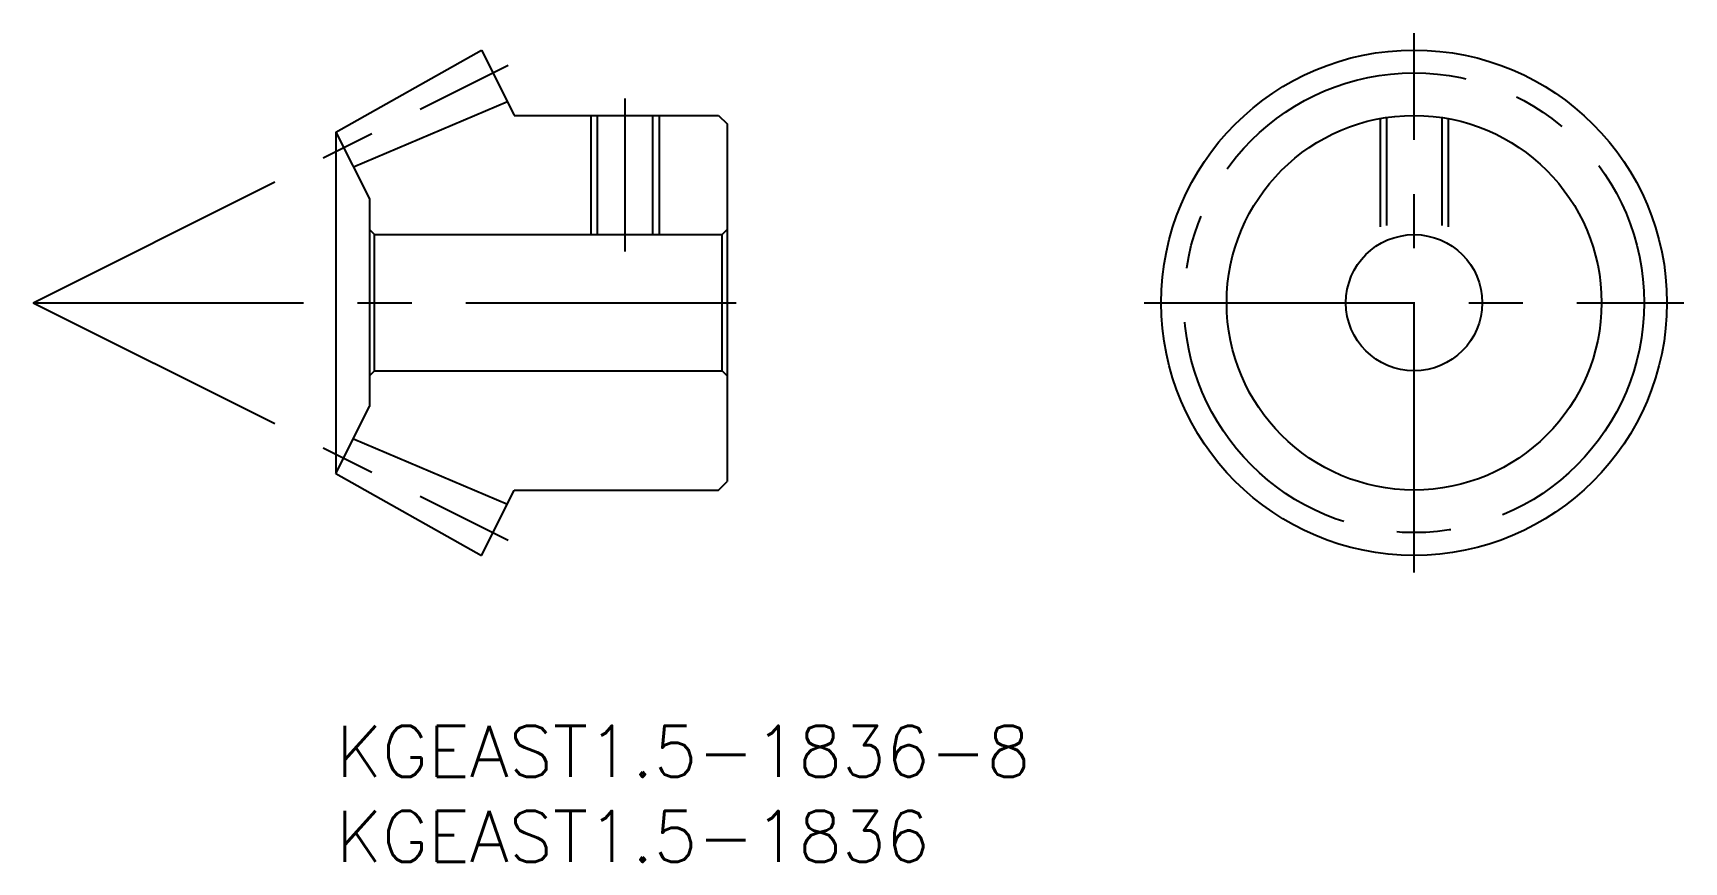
# Model space of a CAD drawing. Extents: x -17.8 to 79.1, y -8 to 40.7.
import ezdxf

# ---------------------------------------------------------------- set-up
doc = ezdxf.new("R2010")
doc.units = 0
doc.header["$LTSCALE"] = 0.5
doc.linetypes.add('CENTER', pattern=[50.8, 31.75, -6.35, 6.35, -6.35])
doc.linetypes.add('DASHED', pattern=[19.05, 12.7, -6.35])
for name, color, linetype in [('MSM_CENTER', 1, 'CENTER'), ('MSM_CONTINUOUS', 7, 'CONTINUOUS'), ('MSM_DASHED', 4, 'DASHED'), ('MSM_NARROW', 5, 'CONTINUOUS'), ('MSM_PART_NUMBER', 7, 'CONTINUOUS')]:
    doc.layers.add(name, color=color, linetype=linetype)
doc.styles.get("Standard").update_dxf_attribs({"font": 'txt.shx', "height": 1, "bigfont": 'bigfont.shx'})

# ---------------------------------------------------------------- blocks, each defined once
blk = doc.blocks.new('*U24')
at = {"layer": 'MSM_PART_NUMBER'}
blk.add_text('KGEAST1.5-1836-8', height=3, dxfattribs=at).set_placement((0, -3))
blk = doc.blocks.new('*U25')
at = {"layer": 'MSM_PART_NUMBER'}
blk.add_text('KGEAST1.5-1836', height=3, dxfattribs=at).set_placement((0, -8))

msp = doc.modelspace()

# ---------------------------------------------------------------- linework, layer by layer
at = {"layer": 'MSM_CENTER'}
for p, q in [((63.278, 9), (63.278, 40.68)), ((-17.78, 24.84), (10.115, 38.787)), ((16.96, 36.84), (16.96, 27.84)), ((-17.78, 24.84), (23.96, 24.84)), ((-17.78, 24.84), (10.115, 10.893)), ((47.438, 24.84), (79.118, 24.84))]:
    msp.add_line(p, q, dxfattribs=at)
msp.add_circle((63.278, 24.84), 13.5, dxfattribs=at)
at = {"layer": 'MSM_CONTINUOUS'}
for p, q in [((0, 34.861), (8.547, 39.68)), ((8.547, 39.68), (8.551, 39.68)), ((8.551, 39.68), (10.46, 35.86)), ((1.021, 32.825), (10.059, 36.663)), ((10.46, 35.86), (10.46, 35.84)), ((10.46, 35.84), (22.46, 35.84)), ((15.339, 35.84), (15.339, 28.84)), ((18.581, 35.84), (18.581, 28.84)), ((22.46, 35.84), (22.96, 35.34)), ((22.96, 35.34), (22.96, 14.34)), ((0, 34.861), (1.96, 30.941)), ((0, 34.861), (0, 14.819)), ((1.96, 30.941), (1.96, 18.739)), ((2.26, 28.84), (1.96, 29.14)), ((22.66, 28.84), (22.96, 29.14)), ((2.26, 20.84), (2.26, 28.84)), ((2.26, 28.84), (22.66, 28.84)), ((22.66, 20.84), (22.66, 28.84)), ((2.26, 20.84), (1.96, 20.54)), ((2.26, 20.84), (22.66, 20.84)), ((22.66, 20.84), (22.96, 20.54)), ((0, 14.819), (1.96, 18.739)), ((1.021, 16.855), (10.059, 13.017)), ((0, 14.819), (8.547, 10)), ((8.551, 10), (10.46, 13.82)), ((10.46, 13.82), (10.46, 13.84)), ((10.46, 13.84), (22.46, 13.84)), ((22.46, 13.84), (22.96, 14.34)), ((8.547, 10), (8.551, 10))]:
    msp.add_line(p, q, dxfattribs=at)
for radius in [14.84, 11, 4]:
    msp.add_circle((63.278, 24.84), radius, dxfattribs=at)
at = {"layer": 'MSM_DASHED'}
for p, q in [((61.278, 35.657), (61.278, 28.304)), ((61.657, 35.72), (61.657, 28.497)), ((64.899, 35.72), (64.899, 28.497)), ((65.278, 35.657), (65.278, 28.304))]:
    msp.add_line(p, q, dxfattribs=at)
at = {"layer": 'MSM_NARROW'}
for p, q in [((14.96, 35.84), (14.96, 28.84)), ((18.96, 35.84), (18.96, 28.84))]:
    msp.add_line(p, q, dxfattribs=at)

# ---------------------------------------------------------------- block references
at = {"layer": 'MSM_CONTINUOUS'}
for name in ['*U24', '*U25']:
    msp.add_blockref(name, (0, 0), dxfattribs=at)

doc.saveas('drawing.dxf')
